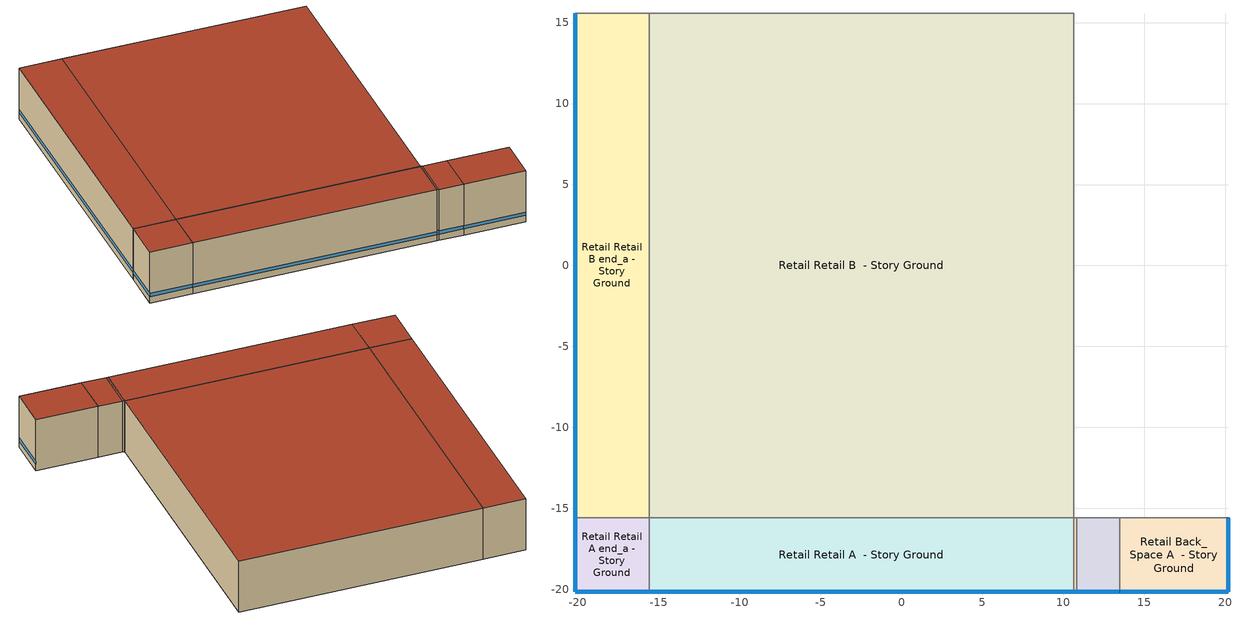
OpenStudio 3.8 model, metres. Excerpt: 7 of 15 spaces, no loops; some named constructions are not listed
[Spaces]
Retail Retail A end_a - Story Ground
 floor ground (Foundation F 126 Perim 914 Area 209): -20.16,-20.16 -20.16,-15.59 -15.59,-15.59 -15.59,-20.16 z0
 wall outside: -20.16,-15.59 -20.16,-20.16 -15.59,-20.16 z0:6.1
 wall to Retail Retail B end_a - Story Ground: -15.59,-15.59 -20.16,-15.59 z0:6.1
 wall to Retail Retail A  - Story Ground: -15.59,-20.16 -15.59,-15.59 z0:6.1
 window (Window U-0.56 SHGC 0.27): -20.16,-15.61 -20.16,-20.14 / -20.14,-20.16 -15.61,-20.16 z0.76:1.13
 roof outside: -15.59,-20.16 -15.59,-15.59 -20.16,-15.59 -20.16,-20.16 z6.1
Retail Retail B end_a - Story Ground
 floor ground (Foundation F 126 Perim 3118 Area 14254): -20.16,-15.59 -20.16,15.59 -15.59,15.59 -15.59,-15.59 z0
 wall outside: -20.16,15.59 -20.16,-15.59 z0:6.1
 wall to Retail Retail C end_a - Story Ground: -15.59,15.59 -20.16,15.59 z0:6.1
 wall to Retail Retail B  - Story Ground: -15.59,-15.59 -15.59,15.59 z0:6.1
 window (Window U-0.56 SHGC 0.27): -20.16,15.56 -20.16,-15.56 z0.76:1.13
 roof outside: -15.59,-15.59 -15.59,15.59 -20.16,15.59 -20.16,-15.59 z6.1
Retail Retail A  - Story Ground
 floor ground (Foundation F 126 Perim 2621 Area 11985): -15.59,-20.16 -15.59,-15.59 10.62,-15.59 10.62,-20.16 z0
 wall outside: -15.59,-20.16 10.62,-20.16 z0:6.1
 wall to Retail Retail B  - Story Ground: 10.62,-15.59 -15.59,-15.59 z0:6.1
 wall to Retail Entry A  - Story Ground: 10.62,-20.16 10.62,-15.59 z0:6.1
 window (Window U-0.56 SHGC 0.27): -15.56,-20.16 10.6,-20.16 z0.76:1.13
 roof outside: 10.62,-20.16 10.62,-15.59 -15.59,-15.59 -15.59,-20.16 z6.1
Retail Retail B  - Story Ground
 floor ground (Foundation F 126 Perim 0 Area 81726): -15.59,-15.59 -15.59,15.59 10.62,15.59 10.62,-15.59 z0
 wall to Retail Retail C  - Story Ground: 10.62,15.59 -15.59,15.59 z0:6.1
 wall to Retail Entry B  - Story Ground: 10.62,-15.59 10.62,15.59 z0:6.1
 roof outside: 10.62,-15.59 10.62,15.59 -15.59,15.59 -15.59,-15.59 z6.1
Retail Entry A  - Story Ground
 floor ground (Foundation F 126 Perim 021 Area 096): 10.62,-20.16 10.62,-15.59 10.83,-15.59 10.83,-20.16 z0
 wall outside: 10.62,-20.16 10.83,-20.16 z0:6.1
 wall to Retail Entry B  - Story Ground: 10.83,-15.59 10.62,-15.59 z0:6.1
 wall to Retail Point_of_Sale A  - Story Ground: 10.83,-20.16 10.83,-15.59 z0:6.1
 window (Window U-0.56 SHGC 0.27): 10.65,-20.16 10.81,-20.16 z0.76:1.24
 roof outside: 10.83,-20.16 10.83,-15.59 10.62,-15.59 10.62,-20.16 z6.1
Retail Point_of_Sale A  - Story Ground
 floor ground (Foundation F 126 Perim 265 Area 1211): 10.83,-20.16 10.83,-15.59 13.48,-15.59 13.48,-20.16 z0
 wall outside: 10.83,-20.16 13.48,-20.16 z0:6.1
 wall to Retail Point_of_Sale B  - Story Ground: 13.48,-15.59 10.83,-15.59 z0:6.1
 wall to Retail Back_Space A  - Story Ground: 13.48,-20.16 13.48,-15.59 z0:6.1
 window (Window U-0.56 SHGC 0.27): 10.86,-20.16 13.46,-20.16 z0.76:1.13
 roof outside: 13.48,-20.16 13.48,-15.59 10.83,-15.59 10.83,-20.16 z6.1
Retail Back_Space A  - Story Ground
 floor ground (Foundation F 126 Perim 1125 Area 3053): 13.48,-20.16 13.48,-15.59 20.16,-15.59 20.16,-20.16 z0
 wall outside: 13.48,-20.16 20.16,-20.16 20.16,-15.59 z0:6.1
 wall to Retail Back_Space B  - Story Ground: 20.16,-15.59 13.48,-15.59 z0:6.1
 window (Window U-0.56 SHGC 0.27): 13.51,-20.16 20.14,-20.16 / 20.16,-20.14 20.16,-15.61 z0.76:1.13
 roof outside: 20.16,-20.16 20.16,-15.59 13.48,-15.59 13.48,-20.16 z6.1
[Schedule:Ruleset]
Name | Default Day Schedule | Summer Design Day Schedule | Winter Design Day Schedule
Clothing Schedule | Clothing Schedule Default Winter Clothes
Mercantile_Retail BLDG_LIGHT_EndUseData | Mercantile_Retail BLDG_LIGHT_EndUseData Default | Mercantile_Retail BLDG_LIGHT_EndUseData Summer Design Day | Mercantile_Retail BLDG_LIGHT_EndUseData Winter Design Day
Mercantile_Retail BLDG_EQUIP_EndUseData | Mercantile_Retail BLDG_EQUIP_EndUseData Default | Mercantile_Retail BLDG_EQUIP_EndUseData Summer Design Day | Mercantile_Retail BLDG_EQUIP_EndUseData Winter Design Day
Retail Infil Half On | Retail Infil Half On Default | Retail Infil Half On Summer Design Day | Retail Infil Half On Winter Design Day
Mercantile_Retail BLDG_LIGHT_EndUseData BPR Adjusted | Mercantile_Retail BLDG_LIGHT_EndUseData Default 1 | Mercantile_Retail BLDG_LIGHT_EndUseData Summer Design Day 1 | Mercantile_Retail BLDG_LIGHT_EndUseData Winter Design Day 1
Mercantile_Retail BLDG_EQUIP_EndUseData BPR Adjusted | Mercantile_Retail BLDG_EQUIP_EndUseData Default 1 | Mercantile_Retail BLDG_EQUIP_EndUseData Summer Design Day 1 | Mercantile_Retail BLDG_EQUIP_EndUseData Winter Design Day 1
[Schedule:Day]
Clothing Schedule Default Winter Clothes; Mercantile_Retail BLDG_LIGHT_EndUseData Summer Design Day; Mercantile_Retail BLDG_EQUIP_EndUseData Summer Design Day; Retail Infil Half On Winter Design Day; Mercantile_Retail BLDG_LIGHT_EndUseData Summer Design Day 1; Mercantile_Retail BLDG_EQUIP_EndUseData Summer Design Day 1: 24, 0, 1
Clothing Schedule Summer Clothes: 24, 0, 0.5
Air Velocity Schedule Default: 24, 0, 0.2
Work Efficiency Schedule Default; Mercantile_Retail BLDG_LIGHT_EndUseData Winter Design Day; Mercantile_Retail BLDG_EQUIP_EndUseData Winter Design Day; Mercantile_Retail BLDG_LIGHT_EndUseData Winter Design Day 1; Mercantile_Retail BLDG_EQUIP_EndUseData Winter Design Day 1: 24, 0, 0
Retail Bldg Occ Sat Day: Average, 0, 15, 0.05, 0, 30, 0.025, 0, 45, 0, 4, 45, 0, 5, 0, 0.025, 5, 15, 0.05, 5, 30, 0.075, 5, 45, 0.1, 6, 0, 0.125, 6, 15, 0.15, 6, 30, 0.175, 6, 45, 0.2, 7, 0, 0.275, 7, 15, 0.35, 7, 30, 0.425, 7, 45, 0.5, 8, 0, 0.525, 8, 15, 0.55, 8, 30, 0.575, 8, 45, 0.6, 9, 0, 0.616667, 9, 15, 0.633333, 9, 30, 0.65, 9, 45, 0.666667, 10, 0, 0.683333, 10, 15, 0.7, 10, 30, 0.716667, 10, 45, 0.733333, 11, 0, 0.75, 11, 15, 0.766667, 11, 30, 0.783333, 11, 45, 0.8, 18, 45, 0.8, 19, 0, 0.75, 19, 15, 0.7, 19, 30, 0.65, 19, 45, 0.6, 20, 0, 0.5, 20, 15, 0.4, 20, 30, 0.3, 20, 45, 0.2, 22, 45, 0.2, 23, 0, 0.175, 23, 15, 0.15, 23, 30, 0.125, 23, 45, 0.1, 24, 0, 0.075
Retail Bldg Occ Sun Day: Average, 5, 45, 0, 6, 0, 0.025, 6, 15, 0.05, 6, 30, 0.075, 6, 45, 0.1, 7, 0, 0.125, 7, 15, 0.15, 7, 30, 0.175, 7, 45, 0.2, 8, 15, 0.2, 8, 30, 0.211111, 8, 45, 0.222222, 9, 0, 0.233333, 9, 15, 0.244444, 9, 30, 0.255556, 9, 45, 0.266667, 10, 0, 0.277778, 10, 15, 0.288889, 10, 30, 0.3, 10, 45, 0.311111, 11, 0, 0.322222, 11, 15, 0.333333, 11, 30, 0.344444, 11, 45, 0.355556, 12, 0, 0.366667, 12, 15, 0.377778, 12, 30, 0.388889, 12, 45, 0.4, 18, 45, 0.4, 19, 0, 0.35, 19, 15, 0.3, 19, 30, 0.25, 19, 45, 0.2, 20, 0, 0.175, 20, 15, 0.15, 20, 30, 0.125, 20, 45, 0.1, 21, 0, 0.075, 21, 15, 0.05, 21, 30, 0.025, 21, 45, 0, 24, 0, 0
Mercantile_Retail BLDG_LIGHT_EndUseData Default: Average, 0, 15, 0.0949353, 0, 30, 0.0826573, 0, 45, 0.0804308, 1, 0, 0.0782042, 1, 15, 0.0759777, 1, 30, 0.0737512, 1, 45, 0.0718121, 2, 0, 0.069873, 2, 15, 0.0679339, 2, 30, 0.0659947, 2, 45, 0.0655365, 3, 0, 0.0650782, 3, 15, 0.0646199, 3, 30, 0.0641616, 3, 45, 0.0659415, 4, 0, 0.0677214, 4, 15, 0.0695013, 4, 30, 0.0712813, 4, 45, 0.0775099, 5, 0, 0.0837386, 5, 15, 0.0899672, 5, 30, 0.0961959, 5, 45, 0.112231, 6, 0, 0.128267, 6, 15, 0.144303, 6, 30, 0.160338, 6, 45, 0.216883, 7, 0, 0.273428, 7, 15, 0.329972, 7, 30, 0.386517, 7, 45, 0.482703, 8, 0, 0.578889, 8, 15, 0.675075, 8, 30, 0.771261, 8, 45, 0.813948, 9, 0, 0.856634, 9, 15, 0.899321, 9, 30, 0.942007, 9, 45, 0.949002, 10, 0, 0.955997, 10, 15, 0.962992, 10, 30, 0.969987, 10, 45, 0.970167, 11, 0, 0.970348, 11, 15, 0.970528, 11, 30, 0.970708, 11, 45, 0.970744, 12, 0, 0.970781, 12, 15, 0.970817, 12, 30, 0.970854, 12, 45, 0.970914, 13, 0, 0.970973, 13, 15, 0.971033, 13, 30, 0.971093, 13, 45, 0.971154, 14, 0, 0.971215, 14, 15, 0.971276, 14, 30, 0.971337, 14, 45, 0.971338, 15, 0, 0.971338, 15, 15, 0.971339, 15, 30, 0.97134, 15, 45, 0.971347, 16, 0, 0.971355, 16, 15, 0.971362, 16, 30, 0.971369, 16, 45, 0.971331, 17, 0, 0.971293, 17, 15, 0.971255, 17, 30, 0.971217, 17, 45, 0.971133, 18, 0, 0.971049, 18, 15, 0.970964, 18, 30, 0.97088, 18, 45, 0.970731, 19, 0, 0.970582, 19, 15, 0.970434, 19, 30, 0.970285, 19, 45, 0.969479, 20, 0, 0.968674, 20, 15, 0.967868, 20, 30, 0.967063, 20, 45, 0.935605, 21, 0, 0.904148, 21, 15, 0.872691, 21, 30, 0.841234, 21, 45, 0.733932, 22, 0, 0.626629, 22, 15, 0.519327, 22, 30, 0.412025, 22, 45, 0.341961, 23, 0, 0.271897, 23, 15, 0.201833, 23, 30, 0.131769, 23, 45, 0.119491, 24, 0, 0.107213
Mercantile_Retail BLDG_LIGHT_EndUseData Sun Day: Average, 0, 15, 0.013857, 0, 30, 0.0150894, 0, 45, 0, 1, 0, 0.0175542, 1, 15, 0.0187866, 1, 30, 0.020019, 1, 45, 0.0212513, 2, 0, 0.0224837, 2, 15, 0.0237161, 2, 30, 0.0249485, 2, 45, 0.0261809, 3, 0, 0.0274133, 3, 15, 0.0286456, 3, 30, 0.029878, 3, 45, 0.0311104, 4, 0, 0.05698, 4, 15, 0.0828495, 4, 30, 0.108719, 4, 45, 0.134589, 5, 0, 0.215652, 5, 15, 0.296715, 5, 30, 0.377779, 5, 45, 0.458842, 6, 0, 0.548895, 6, 15, 0.638949, 6, 30, 0.729002, 6, 45, 0.819055, 7, 0, 0.85573, 7, 15, 0.892406, 7, 30, 0.929081, 7, 45, 0.965756, 8, 0, 0.966692, 8, 15, 0.967628, 8, 30, 0.968565, 8, 45, 0.969501, 9, 0, 0.969525, 9, 15, 0.96955, 9, 30, 0.969575, 9, 45, 0.969599, 10, 0, 0.969624, 10, 15, 0.969649, 10, 30, 0.969673, 10, 45, 0.969698, 11, 0, 0.969723, 11, 15, 0.969747, 11, 30, 0.969772, 11, 45, 0.969797, 12, 0, 0.969821, 12, 15, 0.969846, 12, 30, 0.969939, 12, 45, 0.970032, 13, 0, 0.970125, 13, 15, 0.970218, 13, 30, 0.970233, 13, 45, 0.970249, 14, 0, 0.970264, 14, 15, 0.970279, 14, 30, 0.970226, 14, 45, 0.970174, 15, 0, 0.970122, 15, 15, 0.970069, 15, 30, 0.970045, 15, 45, 0.97002, 16, 0, 0.969995, 16, 15, 0.96997, 16, 30, 0.969945, 16, 45, 0.96992, 17, 0, 0.969895, 17, 15, 0.96987, 17, 30, 0.969845, 17, 45, 0.96982, 18, 0, 0.969795, 18, 15, 0.96977, 18, 30, 0.969745, 18, 45, 0.96972, 19, 0, 0.969177, 19, 15, 0.968635, 19, 30, 0.968092, 19, 45, 0.967549, 20, 0, 0.959058, 20, 15, 0.950568, 20, 30, 0.942078, 20, 45, 0.933587, 21, 0, 0.895741, 21, 15, 0.857894, 21, 30, 0.820048, 21, 45, 0.782201, 22, 0, 0.730424, 22, 15, 0.678647, 22, 30, 0.62687, 22, 45, 0.575093, 23, 0, 0.527227, 23, 15, 0.479361, 23, 30, 0.431495, 23, 45, 0.383629, 24, 0, 0.329145
Mercantile_Retail BLDG_EQUIP_EndUseData Default: Average, 0, 15, 0.445626, 0, 30, 0.445007, 0, 45, 0.444389, 1, 0, 0.44377, 1, 15, 0.443152, 1, 30, 0.442533, 1, 45, 0.441915, 2, 0, 0.441296, 2, 15, 0.440678, 2, 30, 0.440059, 2, 45, 0.439441, 3, 0, 0.438822, 3, 15, 0.438204, 3, 30, 0.437585, 3, 45, 0.436967, 4, 0, 0.436348, 4, 15, 0.43573, 4, 30, 0.435111, 4, 45, 0.434493, 5, 0, 0.433874, 5, 15, 0.433256, 5, 30, 0.432637, 5, 45, 0.432019, 6, 0, 0.4314, 6, 15, 0.428325, 6, 30, 0.42525, 6, 45, 0.422175, 7, 0, 0.4191, 7, 15, 0.4186, 7, 30, 0.4181, 7, 45, 0.4176, 8, 0, 0.4171, 8, 15, 0.417625, 8, 30, 0.41815, 8, 45, 0.418675, 9, 0, 0.4192, 9, 15, 0.420075, 9, 30, 0.42095, 9, 45, 0.421825, 10, 0, 0.4227, 10, 15, 0.425075, 10, 30, 0.42745, 10, 45, 0.429825, 11, 0, 0.4322, 11, 15, 0.4372, 11, 30, 0.4422, 11, 45, 0.4472, 12, 0, 0.4522, 12, 15, 0.46335, 12, 30, 0.4745, 12, 45, 0.48565, 13, 0, 0.4968, 13, 3, 0.558, 13, 7, 0.6995, 13, 22, 0.712125, 13, 37, 0.72475, 13, 52, 0.737375, 14, 7, 0.75, 14, 22, 0.75605, 14, 37, 0.7621, 14, 52, 0.76815, 15, 7, 0.7742, 15, 22, 0.776275, 15, 37, 0.77835, 15, 52, 0.780425, 16, 7, 0.7825, 16, 11, 0.7874, 16, 15, 0.7764, 16, 30, 0.768975, 16, 45, 0.76155, 17, 0, 0.754125, 17, 15, 0.7467, 17, 30, 0.735225, 17, 45, 0.72375, 18, 0, 0.712275, 18, 15, 0.7008, 18, 30, 0.686175, 18, 45, 0.67155, 19, 0, 0.656925, 19, 15, 0.6423, 19, 30, 0.62796, 19, 45, 0.61362, 20, 0, 0.59928, 20, 15, 0.58494, 20, 30, 0.571605, 20, 45, 0.55827, 21, 0, 0.544935, 21, 15, 0.5316, 21, 30, 0.5181, 21, 45, 0.5046, 22, 0, 0.4911, 22, 15, 0.4776, 22, 30, 0.470225, 22, 45, 0.46285, 23, 0, 0.455475, 23, 15, 0.4481, 23, 30, 0.447481, 23, 45, 0.446863, 24, 0, 0.446244
Mercantile_Retail BLDG_EQUIP_EndUseData Wknd Day; autogen Schedule Rule 7 1_day_sch: Average, 0, 15, 0.221882, 0, 30, 0.197951, 0, 45, 0.194329, 1, 0, 0.190706, 1, 15, 0.187084, 1, 30, 0.183462, 1, 45, 0.176831, 2, 0, 0.1702, 2, 15, 0.16357, 2, 30, 0.156939, 2, 45, 0.150247, 3, 0, 0.143555, 3, 15, 0.136863, 3, 30, 0.130171, 3, 45, 0.125505, 4, 0, 0.120839, 4, 15, 0.116173, 4, 30, 0.111507, 4, 45, 0.110218, 5, 0, 0.108929, 5, 15, 0.107639, 5, 30, 0.10635, 5, 45, 0.110832, 6, 0, 0.115314, 6, 15, 0.119795, 6, 30, 0.124277, 6, 45, 0.130908, 7, 0, 0.137538, 7, 15, 0.144169, 7, 30, 0.1508, 7, 45, 0.158904, 8, 0, 0.167008, 8, 15, 0.175112, 8, 30, 0.183216, 8, 45, 0.193837, 9, 0, 0.204459, 9, 15, 0.21508, 9, 30, 0.225701, 9, 45, 0.231963, 10, 0, 0.238226, 10, 15, 0.244488, 10, 30, 0.25075, 10, 45, 0.257381, 11, 0, 0.264011, 11, 15, 0.270642, 11, 30, 0.277273, 11, 45, 0.289674, 12, 0, 0.302076, 12, 15, 0.314478, 12, 30, 0.32688, 12, 45, 0.34364, 13, 0, 0.360401, 13, 15, 0.377162, 13, 30, 0.393923, 13, 45, 0.414735, 14, 0, 0.435548, 14, 15, 0.456361, 14, 30, 0.477174, 14, 45, 0.502407, 15, 0, 0.52764, 15, 15, 0.552873, 15, 30, 0.578107, 15, 45, 0.597262, 16, 0, 0.616417, 16, 15, 0.635572, 16, 30, 0.654727, 16, 45, 0.665962, 17, 0, 0.677198, 17, 15, 0.688433, 17, 30, 0.699668, 17, 45, 0.702001, 18, 0, 0.704334, 18, 15, 0.706667, 18, 30, 0.709, 18, 45, 0.703352, 19, 0, 0.697703, 19, 15, 0.692055, 19, 30, 0.686407, 19, 45, 0.672409, 20, 0, 0.658411, 20, 15, 0.644413, 20, 30, 0.630415, 20, 45, 0.608681, 21, 0, 0.586947, 21, 15, 0.565214, 21, 30, 0.54348, 21, 45, 0.514931, 22, 0, 0.486383, 22, 15, 0.457834, 22, 30, 0.429286, 22, 45, 0.395384, 23, 0, 0.361482, 23, 15, 0.32758, 23, 30, 0.293677, 23, 45, 0.269746, 24, 0, 0.245814
Retail Infil Half On Default; Retail Infil Half On Summer Design Day: 6, 0, 1, 21, 0, 0.5, 24, 0, 1
Retail Infil Half On Sat Day: 6, 0, 1, 22, 0, 0.5, 24, 0, 1
Retail Infil Half On Sun Day: 8, 0, 1, 17, 0, 0.5, 24, 0, 1
Building Hours of Operation NonResidential Saturday; Building Hours of Operation NonResidential Sunday: 7, 15, 0, 20, 15, 1, 24, 0, 0
autogen Mercantile_Retail BLDG_LIGHT_EndUseData 1_day_sch: Average, 0, 15, 0.0329501, 0, 30, 0.0198038, 0, 45, 0.0174198, 1, 0, 0.0150358, 1, 15, 0.0126519, 1, 30, 0.0102679, 1, 45, 0.00819161, 2, 0, 0.00611536, 2, 15, 0.0040391, 2, 30, 0.00196284, 2, 45, 0.00147213, 3, 0, 0.000981422, 3, 15, 0.000490711, 3, 30, 0, 3, 45, 0.00190581, 4, 0, 0.00381163, 4, 15, 0.00571744, 4, 30, 0.00762326, 4, 45, 0.0142924, 5, 0, 0.0209616, 5, 15, 0.0276308, 5, 30, 0.0343, 5, 45, 0.0514696, 6, 0, 0.0686393, 6, 15, 0.0858089, 6, 30, 0.102979, 6, 45, 0.163522, 7, 0, 0.224066, 7, 15, 0.28461, 7, 30, 0.345154, 7, 45, 0.448142, 8, 0, 0.551131, 8, 15, 0.65412, 8, 30, 0.757108, 8, 45, 0.802814, 9, 0, 0.84852, 9, 15, 0.894225, 9, 30, 0.939931, 9, 45, 0.94742, 10, 0, 0.95491, 10, 15, 0.9624, 10, 30, 0.969889, 10, 45, 0.970082, 11, 0, 0.970275, 11, 15, 0.970468, 11, 30, 0.970661, 11, 45, 0.9707, 12, 0, 0.970739, 12, 15, 0.970778, 12, 30, 0.970817, 12, 45, 0.970881, 13, 0, 0.970945, 13, 15, 0.971009, 13, 30, 0.971073, 13, 45, 0.971138, 14, 0, 0.971204, 14, 15, 0.971269, 14, 30, 0.971334, 14, 45, 0.971335, 15, 0, 0.971336, 15, 15, 0.971337, 15, 30, 0.971338, 15, 45, 0.971346, 16, 0, 0.971354, 16, 15, 0.971361, 16, 30, 0.971369, 16, 45, 0.971329, 17, 0, 0.971288, 17, 15, 0.971247, 17, 30, 0.971207, 17, 45, 0.971116, 18, 0, 0.971026, 18, 15, 0.970936, 18, 30, 0.970845, 18, 45, 0.970686, 19, 0, 0.970527, 19, 15, 0.970367, 19, 30, 0.970208, 19, 45, 0.969345, 20, 0, 0.968483, 20, 15, 0.96762, 20, 30, 0.966758, 20, 45, 0.933076, 21, 0, 0.899394, 21, 15, 0.865712, 21, 30, 0.83203, 21, 45, 0.717139, 22, 0, 0.602248, 22, 15, 0.487357, 22, 30, 0.372466, 22, 45, 0.297447, 23, 0, 0.222427, 23, 15, 0.147408, 23, 30, 0.0723891, 23, 45, 0.0592428, 24, 0, 0.0460965
autogen Retail Activity 0_day_sch; autogen Retail Activity 1_day_sch: Average, 24, 0, 120
Mercantile_Retail BLDG_LIGHT_EndUseData Default 1: No, 0, 15, 0.0329501, 0, 30, 0.0198038, 0, 45, 0.0174198, 1, 0, 0.0150358, 1, 15, 0.0126519, 1, 30, 0.0102679, 1, 45, 0.00819161, 2, 0, 0.00611536, 2, 15, 0.0040391, 2, 30, 0.00196284, 2, 45, 0.00147213, 3, 0, 0.000981422, 3, 15, 0.000490711, 3, 30, 0, 3, 45, 0.00190581, 4, 0, 0.00381163, 4, 15, 0.00571744, 4, 30, 0.00762326, 4, 45, 0.0142924, 5, 0, 0.0209616, 5, 15, 0.0276308, 5, 30, 0.0343, 5, 45, 0.0514696, 6, 0, 0.0686393, 6, 15, 0.0858089, 6, 30, 0.102979, 6, 45, 0.163522, 7, 0, 0.224066, 7, 15, 0.28461, 7, 30, 0.345154, 7, 45, 0.448142, 8, 0, 0.551131, 8, 15, 0.65412, 8, 30, 0.757108, 8, 45, 0.802814, 9, 0, 0.84852, 9, 15, 0.894225, 9, 30, 0.939931, 9, 45, 0.94742, 10, 0, 0.95491, 10, 15, 0.9624, 10, 30, 0.969889, 10, 45, 0.970082, 11, 0, 0.970275, 11, 15, 0.970468, 11, 30, 0.970661, 11, 45, 0.9707, 12, 0, 0.970739, 12, 15, 0.970778, 12, 30, 0.970817, 12, 45, 0.970881, 13, 0, 0.970945, 13, 15, 0.971009, 13, 30, 0.971073, 13, 45, 0.971138, 14, 0, 0.971204, 14, 15, 0.971269, 14, 30, 0.971334, 14, 45, 0.971335, 15, 0, 0.971336, 15, 15, 0.971337, 15, 30, 0.971338, 15, 45, 0.971346, 16, 0, 0.971354, 16, 15, 0.971361, 16, 30, 0.971369, 16, 45, 0.971329, 17, 0, 0.971288, 17, 15, 0.971247, 17, 30, 0.971207, 17, 45, 0.971116, 18, 0, 0.971026, 18, 15, 0.970936, 18, 30, 0.970845, 18, 45, 0.970686, 19, 0, 0.970527, 19, 15, 0.970367, 19, 30, 0.970208, 19, 45, 0.969345, 20, 0, 0.968483, 20, 15, 0.96762, 20, 30, 0.966758, 20, 45, 0.933076, 21, 0, 0.899394, 21, 15, 0.865712, 21, 30, 0.83203, 21, 45, 0.717139, 22, 0, 0.602248, 22, 15, 0.487357, 22, 30, 0.372466, 22, 45, 0.297447, 23, 0, 0.222427, 23, 15, 0.147408, 23, 30, 0.0723891, 23, 45, 0.0592428, 24, 0, 0.0460965
Mercantile_Retail BLDG_EQUIP_EndUseData Default 1: No, 0, 15, 0.169669, 0, 30, 0.168551, 0, 45, 0.167433, 1, 0, 0.166315, 1, 15, 0.165197, 1, 30, 0.164079, 1, 45, 0.162961, 2, 0, 0.161843, 2, 15, 0.160725, 2, 30, 0.159607, 2, 45, 0.158489, 3, 0, 0.157371, 3, 15, 0.156253, 3, 30, 0.155135, 3, 45, 0.154018, 4, 0, 0.1529, 4, 15, 0.151782, 4, 30, 0.150664, 4, 45, 0.149546, 5, 0, 0.148428, 5, 15, 0.14731, 5, 30, 0.146192, 5, 45, 0.145074, 6, 0, 0.143956, 6, 15, 0.138398, 6, 30, 0.132841, 6, 45, 0.127283, 7, 0, 0.121725, 7, 15, 0.120821, 7, 30, 0.119917, 7, 45, 0.119014, 8, 0, 0.11811, 8, 15, 0.119059, 8, 30, 0.120008, 8, 45, 0.120957, 9, 0, 0.121906, 9, 15, 0.123487, 9, 30, 0.125069, 9, 45, 0.12665, 10, 0, 0.128232, 10, 15, 0.132524, 10, 30, 0.136817, 10, 45, 0.14111, 11, 0, 0.145402, 11, 15, 0.154439, 11, 30, 0.163476, 11, 45, 0.172514, 12, 0, 0.181551, 12, 15, 0.201703, 12, 30, 0.221856, 12, 45, 0.242009, 13, 0, 0.262162, 13, 3, 0.372776, 13, 7, 0.628527, 13, 22, 0.651346, 13, 37, 0.674165, 13, 52, 0.696983, 14, 7, 0.719802, 14, 22, 0.730737, 14, 37, 0.741672, 14, 52, 0.752607, 15, 7, 0.763542, 15, 22, 0.767292, 15, 37, 0.771043, 15, 52, 0.774793, 16, 7, 0.778544, 16, 11, 0.7874, 16, 15, 0.767518, 16, 30, 0.754098, 16, 45, 0.740678, 17, 0, 0.727258, 17, 15, 0.713838, 17, 30, 0.693098, 17, 45, 0.672357, 18, 0, 0.651617, 18, 15, 0.630877, 18, 30, 0.604443, 18, 45, 0.57801, 19, 0, 0.551576, 19, 15, 0.525142, 19, 30, 0.499224, 19, 45, 0.473305, 20, 0, 0.447387, 20, 15, 0.421468, 20, 30, 0.397366, 20, 45, 0.373264, 21, 0, 0.349162, 21, 15, 0.32506, 21, 30, 0.30066, 21, 45, 0.27626, 22, 0, 0.25186, 22, 15, 0.227459, 22, 30, 0.21413, 22, 45, 0.2008, 23, 0, 0.18747, 23, 15, 0.17414, 23, 30, 0.173022, 23, 45, 0.171904, 24, 0, 0.170786
15 Zone VAV Occ Sch Sunday 3: 7, 0, 0, 20, 15, 1, 24, 0, 0
15 Zone VAV Occ Sch Saturday 3: 6, 0, 0, 23, 15, 1, 24, 0, 0
Infiltration HVAC Off Schedule Schedule Day 0 1: 7, 0, 1, 20, 15, 0, 24, 0, 1
Infiltration HVAC Off Schedule Schedule Day 2: 6, 0, 1, 23, 15, 0, 24, 0, 1
[Schedule:Rule]
Schedule Rule 1: Schedule Ruleset=Clothing Schedule; Rule Order=0; Day Schedule=Clothing Schedule Summer Clothes; Date Specification Type=DateRange; Start Month=5; Start Day=1; End Month=9; End Day=30
Schedule Rule 5: Schedule Ruleset=Mercantile_Retail BLDG_LIGHT_EndUseData; Rule Order=0; Day Schedule=Mercantile_Retail BLDG_LIGHT_EndUseData Sun Day; Date Specification Type=DateRange; Start Month=1; Start Day=1; End Month=12; End Day=31; Apply Sunday=Yes
Schedule Rule 7: Schedule Ruleset=Mercantile_Retail BLDG_EQUIP_EndUseData; Rule Order=0; Day Schedule=Mercantile_Retail BLDG_EQUIP_EndUseData Wknd Day; Date Specification Type=DateRange; Start Month=1; Start Day=1; End Month=12; End Day=31; Apply Sunday=Yes; Apply Saturday=Yes
Schedule Rule 8: Schedule Ruleset=Retail Infil Half On; Rule Order=1; Day Schedule=Retail Infil Half On Sat Day; Date Specification Type=DateRange; Start Month=1; Start Day=1; End Month=12; End Day=31; Apply Saturday=Yes
Schedule Rule 9: Schedule Ruleset=Retail Infil Half On; Rule Order=0; Day Schedule=Retail Infil Half On Sun Day; Date Specification Type=DateRange; Start Month=1; Start Day=1; End Month=12; End Day=31; Apply Sunday=Yes
autogen Schedule Rule 7 1: Schedule Ruleset=Mercantile_Retail BLDG_EQUIP_EndUseData; Rule Order=1; Day Schedule=autogen Schedule Rule 7 1_day_sch; Date Specification Type=SpecificDates; Apply Sunday=Yes; Apply Saturday=Yes; Apply Monday=Yes; Apply Tuesday=Yes; Apply Wednesday=Yes; Apply Thursday=Yes; Apply Friday=Yes; Specific Month 1=1; Specific Day 1=7; Specific Month 2=1; Specific Day 2=14; Specific Month 3=1; Specific Day 3=21; Specific Month 4=1; Specific Day 4=28; Specific Month 5=2; Specific Day 5=4; Specific Month 6=2; Specific Day 6=11; Specific Month 7=2; Specific Day 7=18; Specific Month 8=2; Specific Day 8=25; Specific Month 9=3; Specific Day 9=4; Specific Month 10=3; Specific Day 10=11; Specific Month 11=3; Specific Day 11=18; Specific Month 12=3; Specific Day 12=25; Specific Month 13=4; Specific Day 13=1; Specific Month 14=4; Specific Day 14=8; Specific Month 15=4; Specific Day 15=15; Specific Month 16=4; Specific Day 16=22; Specific Month 17=4; Specific Day 17=29; Specific Month 18=5; Specific Day 18=6; Specific Month 19=5; Specific Day 19=13; Specific Month 20=5; Specific Day 20=20; Specific Month 21=5; Specific Day 21=27; Specific Month 22=6; Specific Day 22=3; Specific Month 23=6; Specific Day 23=10; Specific Month 24=6; Specific Day 24=17; Specific Month 25=6; Specific Day 25=24; Specific Month 26=7; Specific Day 26=1; Specific Month 27=7; Specific Day 27=8; Specific Month 28=7; Specific Day 28=15; Specific Month 29=7; Specific Day 29=22; Specific Month 30=7; Specific Day 30=29; Specific Month 31=8; Specific Day 31=5; Specific Month 32=8; Specific Day 32=12; Specific Month 33=8; Specific Day 33=19; Specific Month 34=8; Specific Day 34=26; Specific Month 35=9; Specific Day 35=2; Specific Month 36=9; Specific Day 36=9; Specific Month 37=9; Specific Day 37=16; Specific Month 38=9; Specific Day 38=23; Specific Month 39=9; Specific Day 39=30; Specific Month 40=10; Specific Day 40=7; Specific Month 41=10; Specific Day 41=14; Specific Month 42=10; Specific Day 42=21; Specific Month 43=10; Specific Day 43=28; Specific Month 44=11; Specific Day 44=4; Specific Month 45=11; Specific Day 45=11; Specific Month 46=11; Specific Day 46=18; Specific Month 47=11; Specific Day 47=25; Specific Month 48=12; Specific Day 48=2; Specific Month 49=12; Specific Day 49=9; Specific Month 50=12; Specific Day 50=16; Specific Month 51=12; Specific Day 51=23; Specific Month 52=12; Specific Day 52=30
autogen Mercantile_Retail BLDG_LIGHT_EndUseData 1: Schedule Ruleset=Mercantile_Retail BLDG_LIGHT_EndUseData; Rule Order=1; Day Schedule=autogen Mercantile_Retail BLDG_LIGHT_EndUseData 1_day_sch; Date Specification Type=SpecificDates; Apply Sunday=Yes; Apply Saturday=Yes; Apply Monday=Yes; Apply Tuesday=Yes; Apply Wednesday=Yes; Apply Thursday=Yes; Apply Friday=Yes; Specific Month 1=1; Specific Day 1=6; Specific Month 2=1; Specific Day 2=13; Specific Month 3=1; Specific Day 3=20; Specific Month 4=1; Specific Day 4=27; Specific Month 5=2; Specific Day 5=3; Specific Month 6=2; Specific Day 6=10; Specific Month 7=2; Specific Day 7=17; Specific Month 8=2; Specific Day 8=24; Specific Month 9=3; Specific Day 9=3; Specific Month 10=3; Specific Day 10=10; Specific Month 11=3; Specific Day 11=17; Specific Month 12=3; Specific Day 12=24; Specific Month 13=3; Specific Day 13=31; Specific Month 14=4; Specific Day 14=7; Specific Month 15=4; Specific Day 15=14; Specific Month 16=4; Specific Day 16=21; Specific Month 17=4; Specific Day 17=28; Specific Month 18=5; Specific Day 18=5; Specific Month 19=5; Specific Day 19=12; Specific Month 20=5; Specific Day 20=19; Specific Month 21=5; Specific Day 21=26; Specific Month 22=6; Specific Day 22=2; Specific Month 23=6; Specific Day 23=9; Specific Month 24=6; Specific Day 24=16; Specific Month 25=6; Specific Day 25=23; Specific Month 26=6; Specific Day 26=30; Specific Month 27=7; Specific Day 27=7; Specific Month 28=7; Specific Day 28=14; Specific Month 29=7; Specific Day 29=21; Specific Month 30=7; Specific Day 30=28; Specific Month 31=8; Specific Day 31=4; Specific Month 32=8; Specific Day 32=11; Specific Month 33=8; Specific Day 33=18; Specific Month 34=8; Specific Day 34=25; Specific Month 35=9; Specific Day 35=1; Specific Month 36=9; Specific Day 36=8; Specific Month 37=9; Specific Day 37=15; Specific Month 38=9; Specific Day 38=22; Specific Month 39=9; Specific Day 39=29; Specific Month 40=10; Specific Day 40=6; Specific Month 41=10; Specific Day 41=13; Specific Month 42=10; Specific Day 42=20; Specific Month 43=10; Specific Day 43=27; Specific Month 44=11; Specific Day 44=3; Specific Month 45=11; Specific Day 45=10; Specific Month 46=11; Specific Day 46=17; Specific Month 47=11; Specific Day 47=24; Specific Month 48=12; Specific Day 48=1; Specific Month 49=12; Specific Day 49=8; Specific Month 50=12; Specific Day 50=15; Specific Month 51=12; Specific Day 51=22; Specific Month 52=12; Specific Day 52=29
Schedule Rule 14: Schedule Ruleset=Mercantile_Retail BLDG_LIGHT_EndUseData BPR Adjusted; Rule Order=0; Day Schedule=Mercantile_Retail BLDG_LIGHT_EndUseData Sun Day; Date Specification Type=DateRange; Start Month=1; Start Day=1; End Month=12; End Day=31; Apply Sunday=Yes
autogen Mercantile_Retail BLDG_LIGHT_EndUseData 2: Schedule Ruleset=Mercantile_Retail BLDG_LIGHT_EndUseData BPR Adjusted; Rule Order=1; Day Schedule=autogen Mercantile_Retail BLDG_LIGHT_EndUseData 1_day_sch; Date Specification Type=SpecificDates; Apply Sunday=Yes; Apply Saturday=Yes; Apply Monday=Yes; Apply Tuesday=Yes; Apply Wednesday=Yes; Apply Thursday=Yes; Apply Friday=Yes; Specific Month 1=1; Specific Day 1=6; Specific Month 2=1; Specific Day 2=13; Specific Month 3=1; Specific Day 3=20; Specific Month 4=1; Specific Day 4=27; Specific Month 5=2; Specific Day 5=3; Specific Month 6=2; Specific Day 6=10; Specific Month 7=2; Specific Day 7=17; Specific Month 8=2; Specific Day 8=24; Specific Month 9=3; Specific Day 9=3; Specific Month 10=3; Specific Day 10=10; Specific Month 11=3; Specific Day 11=17; Specific Month 12=3; Specific Day 12=24; Specific Month 13=3; Specific Day 13=31; Specific Month 14=4; Specific Day 14=7; Specific Month 15=4; Specific Day 15=14; Specific Month 16=4; Specific Day 16=21; Specific Month 17=4; Specific Day 17=28; Specific Month 18=5; Specific Day 18=5; Specific Month 19=5; Specific Day 19=12; Specific Month 20=5; Specific Day 20=19; Specific Month 21=5; Specific Day 21=26; Specific Month 22=6; Specific Day 22=2; Specific Month 23=6; Specific Day 23=9; Specific Month 24=6; Specific Day 24=16; Specific Month 25=6; Specific Day 25=23; Specific Month 26=6; Specific Day 26=30; Specific Month 27=7; Specific Day 27=7; Specific Month 28=7; Specific Day 28=14; Specific Month 29=7; Specific Day 29=21; Specific Month 30=7; Specific Day 30=28; Specific Month 31=8; Specific Day 31=4; Specific Month 32=8; Specific Day 32=11; Specific Month 33=8; Specific Day 33=18; Specific Month 34=8; Specific Day 34=25; Specific Month 35=9; Specific Day 35=1; Specific Month 36=9; Specific Day 36=8; Specific Month 37=9; Specific Day 37=15; Specific Month 38=9; Specific Day 38=22; Specific Month 39=9; Specific Day 39=29; Specific Month 40=10; Specific Day 40=6; Specific Month 41=10; Specific Day 41=13; Specific Month 42=10; Specific Day 42=20; Specific Month 43=10; Specific Day 43=27; Specific Month 44=11; Specific Day 44=3; Specific Month 45=11; Specific Day 45=10; Specific Month 46=11; Specific Day 46=17; Specific Month 47=11; Specific Day 47=24; Specific Month 48=12; Specific Day 48=1; Specific Month 49=12; Specific Day 49=8; Specific Month 50=12; Specific Day 50=15; Specific Month 51=12; Specific Day 51=22; Specific Month 52=12; Specific Day 52=29
Schedule Rule 15: Schedule Ruleset=Mercantile_Retail BLDG_EQUIP_EndUseData BPR Adjusted; Rule Order=0; Day Schedule=Mercantile_Retail BLDG_EQUIP_EndUseData Wknd Day; Date Specification Type=DateRange; Start Month=1; Start Day=1; End Month=12; End Day=31; Apply Sunday=Yes; Apply Saturday=Yes
autogen Schedule Rule 7 2: Schedule Ruleset=Mercantile_Retail BLDG_EQUIP_EndUseData BPR Adjusted; Rule Order=1; Day Schedule=autogen Schedule Rule 7 1_day_sch; Date Specification Type=SpecificDates; Apply Sunday=Yes; Apply Saturday=Yes; Apply Monday=Yes; Apply Tuesday=Yes; Apply Wednesday=Yes; Apply Thursday=Yes; Apply Friday=Yes; Specific Month 1=1; Specific Day 1=7; Specific Month 2=1; Specific Day 2=14; Specific Month 3=1; Specific Day 3=21; Specific Month 4=1; Specific Day 4=28; Specific Month 5=2; Specific Day 5=4; Specific Month 6=2; Specific Day 6=11; Specific Month 7=2; Specific Day 7=18; Specific Month 8=2; Specific Day 8=25; Specific Month 9=3; Specific Day 9=4; Specific Month 10=3; Specific Day 10=11; Specific Month 11=3; Specific Day 11=18; Specific Month 12=3; Specific Day 12=25; Specific Month 13=4; Specific Day 13=1; Specific Month 14=4; Specific Day 14=8; Specific Month 15=4; Specific Day 15=15; Specific Month 16=4; Specific Day 16=22; Specific Month 17=4; Specific Day 17=29; Specific Month 18=5; Specific Day 18=6; Specific Month 19=5; Specific Day 19=13; Specific Month 20=5; Specific Day 20=20; Specific Month 21=5; Specific Day 21=27; Specific Month 22=6; Specific Day 22=3; Specific Month 23=6; Specific Day 23=10; Specific Month 24=6; Specific Day 24=17; Specific Month 25=6; Specific Day 25=24; Specific Month 26=7; Specific Day 26=1; Specific Month 27=7; Specific Day 27=8; Specific Month 28=7; Specific Day 28=15; Specific Month 29=7; Specific Day 29=22; Specific Month 30=7; Specific Day 30=29; Specific Month 31=8; Specific Day 31=5; Specific Month 32=8; Specific Day 32=12; Specific Month 33=8; Specific Day 33=19; Specific Month 34=8; Specific Day 34=26; Specific Month 35=9; Specific Day 35=2; Specific Month 36=9; Specific Day 36=9; Specific Month 37=9; Specific Day 37=16; Specific Month 38=9; Specific Day 38=23; Specific Month 39=9; Specific Day 39=30; Specific Month 40=10; Specific Day 40=7; Specific Month 41=10; Specific Day 41=14; Specific Month 42=10; Specific Day 42=21; Specific Month 43=10; Specific Day 43=28; Specific Month 44=11; Specific Day 44=4; Specific Month 45=11; Specific Day 45=11; Specific Month 46=11; Specific Day 46=18; Specific Month 47=11; Specific Day 47=25; Specific Month 48=12; Specific Day 48=2; Specific Month 49=12; Specific Day 49=9; Specific Month 50=12; Specific Day 50=16; Specific Month 51=12; Specific Day 51=23; Specific Month 52=12; Specific Day 52=30
